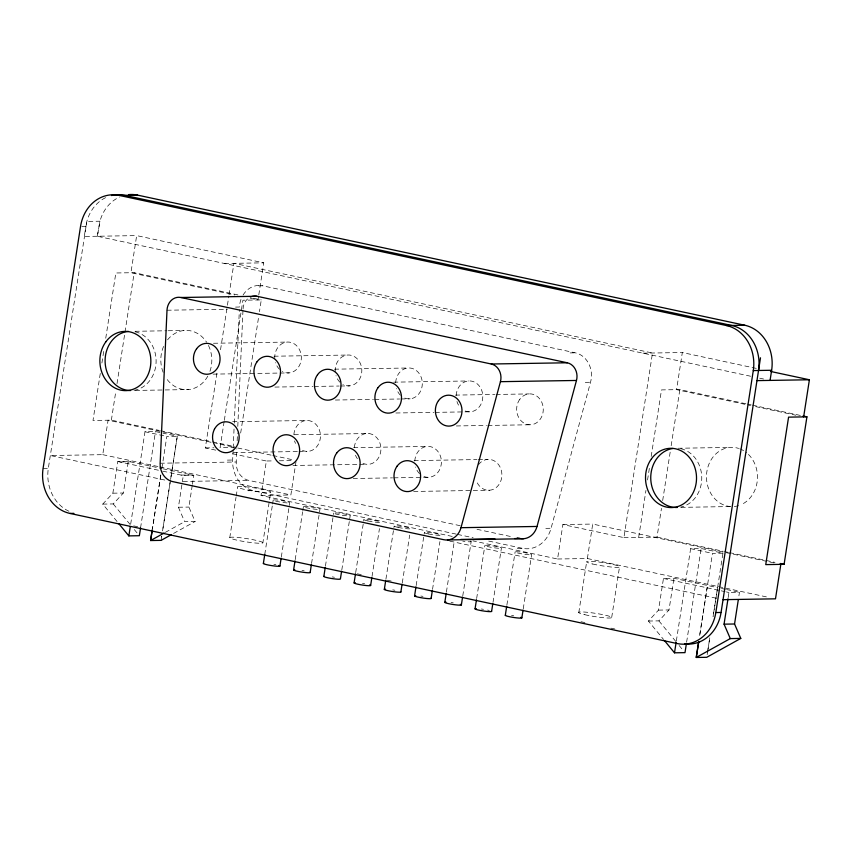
<?xml version="1.0" encoding="UTF-8"?>
<svg xmlns="http://www.w3.org/2000/svg" width="852" height="852" viewBox="0 0 852 852"><rect width="100%" height="100%" fill="white"/><g stroke="black" fill="none" stroke-linecap="round" stroke-linejoin="round"><path stroke-width="0.64" stroke-dasharray="4.26 3.19" d="M456.214 534.119L253.321 490.645A29.469 25.368 89.1 0 1 232.649 460.027L233.118 449.483M233.182 448.163L234.066 428.375M234.3 423.103L239.369 309.67M460.144 525.695L248.72 480.39A17.679 15.219 89.1 0 1 236.206 461.997L236.792 448.812M237.154 440.899L237.506 432.986M237.793 426.394L242.98 310.32M68.927 511.243A38.649 33.271 89.1 0 1 48.33 468.312L86.84 221.424A38.649 33.271 89.1 0 1 107.267 196.908M750.623 376.243L97.33 236.249L99.95 221.211A38.649 33.271 89.1 0 1 119.355 197.142M100.28 373.464L93.006 420.451L111.367 420.153L159.345 430.441M101.899 363.027L104.125 348.67M105.744 338.233L115.84 272.981L134.19 272.683L237.932 294.909M164.819 480.049L50.311 455.511L102.751 454.67L108.087 420.206L214.416 442.997M258.795 294.845L263.747 262.842L136.661 235.61L130.92 272.736L234.651 294.962M111.367 420.153L115.808 391.441M117.022 383.613L134.19 272.683M130.686 524.055L144.978 431.74L155.469 431.57L161.891 432.944M140.569 527.825L155.469 431.57M161.869 468.323L166.811 436.416L177.301 436.245L170.325 481.231M192.232 485.523L188.899 507.068L195.119 521.488L184.639 521.658L178.409 507.238L182.136 483.159M182.328 481.891L183.308 475.554L193.798 475.395L192.424 484.255M215.726 450.144L205.343 447.918L217.1 371.983M220.54 349.735L227.228 306.528M227.431 305.218L228.847 296.059M229.05 294.749L233.917 263.321L652.494 353.026L623.92 537.623L562.884 524.544L557.559 559.008L473.02 540.892M224.129 421.58L220.093 447.683L235.163 447.438L215.716 443.274M224.332 420.281L242.916 300.213L261.276 299.915L259.455 311.662M258.593 296.123L257.996 299.968L250.222 298.296M240.669 433.029L258.646 316.88M229.774 537.644L236.015 497.366M236.206 496.066L237.623 486.971M452.21 536.43L261.031 495.459L266.367 460.996L274.152 460.879M262.874 542.777A16.752 1.661 8.8 0 0 238.294 537.516A16.752 1.661 8.8 0 0 237.804 540.349A16.752 1.661 8.8 0 0 262.874 542.777L270.723 492.105A16.752 1.661 8.8 0 0 246.143 486.833A16.752 1.661 8.8 0 0 245.653 489.676A16.752 1.661 8.8 0 0 270.723 492.105M264.77 554.439L272.374 505.311M272.565 504.011L273.173 500.135M261.031 495.459L290.862 494.98L295.995 461.795M281.32 557.006L289.723 502.701A8.371 0.831 8.8 0 0 277.433 500.071A8.371 0.831 8.8 0 0 277.188 501.487A8.371 0.831 8.8 0 0 289.723 502.701M295.207 559.626L302.609 511.786M302.811 510.497L303.408 506.62M311.555 563.481L319.969 509.187A8.371 0.831 8.8 0 0 307.668 506.546A8.371 0.831 8.8 0 0 307.423 507.973A8.371 0.831 8.8 0 0 319.969 509.187M325.443 566.101L333.654 513.096M341.801 569.967L349.405 520.838M349.608 519.539L350.204 515.662A8.371 0.831 8.8 0 0 337.914 513.032A8.371 0.831 8.8 0 0 337.669 514.448A8.371 0.831 8.8 0 0 350.204 515.662M355.689 572.587L363.9 519.582M372.036 576.442L379.449 528.613M385.935 579.062L394.135 526.057M402.282 582.928L409.684 535.088M416.17 585.548L424.381 532.543M432.528 589.403L439.93 541.574M446.416 592.023L454.222 541.606M462.764 595.889L471.167 541.584M476.651 598.509L484.863 545.504M493.01 602.364L501.413 548.07A8.371 0.831 8.8 0 0 489.123 545.429A8.371 0.831 8.8 0 0 488.878 546.856A8.371 0.831 8.8 0 0 501.413 548.07M506.897 604.984L515.098 551.979M523.245 608.85L531.659 554.546A8.371 0.831 8.8 0 0 519.358 551.915A8.371 0.831 8.8 0 0 519.113 553.331A8.371 0.831 8.8 0 0 531.659 554.546M578.785 612.641L586.634 561.958M557.559 559.008L587.379 558.518L592.715 524.065L775.639 563.257M611.715 617.327L619.553 566.655M638.67 537.378L645.944 490.401M647.552 479.953L649.778 465.597M651.194 456.47L661.493 389.907L679.853 389.609L745.979 403.784M756.235 368.383L682.324 352.536L676.573 389.662L750.484 405.499M623.92 537.623L657.02 537.09L661.461 508.378M662.675 500.539L670.354 450.953M671.163 445.734L679.853 389.609M676.339 640.981L690.631 548.667L701.121 548.496L722.954 553.182L713.081 616.55L717.618 587.646L673.953 578.284L663.463 578.455L658.521 610.117L648.415 621.044L663.57 639.49M686.627 642.131L701.121 548.496M722.954 553.182L712.464 553.353L699.524 636.444L707.139 587.805M707.149 654.677L707.767 650.726M707.969 649.416L709.812 637.584L707.565 652.046M728.183 597.561L728.971 592.491L739.461 592.321L738.673 597.39M117.065 521.53L102.751 504.107L112.858 493.191L117.81 461.518L128.301 461.358L161.678 468.504M102.751 504.107L113.241 503.937L123.348 493.02L128.301 461.358M170.112 482.541L162.519 531.169L177.301 436.245L163.169 433.221M648.415 621.044L658.894 620.874L669.001 609.947L673.953 578.284M97.33 236.249L99.95 221.211L86.84 221.424L84.22 236.451L136.661 235.61M517.302 548.422L522.553 548.337A29.469 25.368 89.1 0 0 551.074 528.261L590.521 382.26A22.716 19.553 89.1 0 0 575.377 352.834L262.48 285.782L257.229 285.867M165.341 532.362L184.639 521.658M173.563 533.448L195.119 521.488M81.856 226.387L85.796 226.323M224.417 263.481L263.747 262.842M235.546 307.093L239.487 307.029A22.897 19.713 89.1 0 1 241.627 297.785M167.003 310.224L227.314 309.255M135.095 331.29L166.928 330.768M168.259 330.746L184.181 330.491M213.501 343.26L286.922 342.078M273.982 356.221L347.403 355.039M570.126 352.92L575.377 352.834M642.994 353.175L682.324 352.536M334.463 369.182L407.884 368M213.117 374.135L278.668 373.07M279.978 373.048L289.147 372.91M393.645 382.165L468.366 380.961M274.908 387.074L312.929 386.457M314.239 386.435L339.149 386.031M340.459 386.009L349.639 385.871M585.281 382.346L590.521 382.26M135.393 390.429L188.462 389.577M455.437 395.104L494.767 394.476M496.077 394.455L528.847 393.922M335.39 400.035L373.41 399.418M374.72 399.396L399.631 398.992M400.941 398.97L410.121 398.832M395.871 412.996L433.892 412.379M435.202 412.357L470.602 411.793M232.617 421.687L307.348 420.483M456.363 425.957L486.513 425.467M487.823 425.446L531.084 424.754M294.153 434.722L368.884 433.519M205.343 447.918L213.948 447.779M353.569 447.63L426.98 446.448M233.512 452.572L297.742 451.539M299.063 451.517L306.922 451.39M678.096 448.258L729.834 447.428M227.399 460.112L232.649 460.027M119.994 461.986L130.484 461.816M279.339 460.794L293.599 460.559M160.165 463.222L236.206 461.997M414.051 460.591L476.982 459.579M478.291 459.558L487.472 459.409M43.09 468.398L48.33 468.312M292.939 465.469L358.49 464.404M359.8 464.383L366.36 464.287M181.125 475.086L191.615 474.926M353.186 478.494L392.516 477.865M393.826 477.844L429.216 477.269M183.169 481.444L248.72 480.39M248.081 490.731L253.321 490.645M112.858 493.191L123.348 493.02M413.667 491.455L489.698 490.23M178.409 507.238L188.899 507.068M681.057 507.355L730.143 506.567M562.884 524.544L592.715 524.065M545.823 528.346L551.074 528.261M658.521 610.117L669.001 609.947M759.696 378.182L763.584 379.012M253.491 298.243L261.276 299.915M747.279 404.061L751.176 404.892M752.465 405.169L800.443 415.457M755.671 406.617L795.874 415.233M160.645 430.718L211.211 441.549M212.51 441.826L234.556 446.554M657.02 537.09L723.156 551.255M724.456 551.532L728.343 552.373M729.642 552.65L775.022 562.373M237.761 448.003L271.522 455.234M272.821 455.511L293.599 459.963M144.978 431.74L166.811 436.416M690.631 548.667L712.464 553.353M232.607 453.765L266.367 460.996M477.003 529.305L513.319 537.09M102.751 454.67L158.536 466.63M159.835 466.907L290.862 494.98M587.379 558.518L769.005 597.444M162.956 468.781L193.798 475.395M721.474 588.466L725.329 589.296M726.618 589.563L739.461 592.321M117.81 461.518L158.877 470.325M162.711 471.145L183.308 475.554M457.513 534.396L473.126 537.74M488.728 541.084L522.553 548.337M663.463 578.455L719.983 590.564M721.261 590.841L725.116 591.661M726.405 591.938L728.971 592.491M449.792 541.116L716.543 598.285M133.711 525.876L137.609 526.717M357.361 573.801L361.259 574.642M387.266 580.212L391.164 581.053M581.011 621.726L584.909 622.567M610.916 628.137L614.814 628.978M658.894 620.874L675.742 641.375M679.108 645.475L683.315 650.598M113.241 503.937L130.079 524.438M134.296 529.561L137.662 533.661M680.769 448.716A29.639 25.507 89.1 0 1 701.771 478.1A29.639 25.507 89.1 0 1 680.599 507.089M730.782 506.557A29.639 25.507 89.1 0 1 706.777 472.221A29.639 25.507 89.1 0 1 738.652 448.408M739.728 448.78A29.639 25.507 89.1 0 1 746.682 452.827M748.439 454.414A29.639 25.507 89.1 0 1 740.622 504.895M738.503 505.651A29.639 25.507 89.1 0 1 734.115 506.503M135.117 331.79A29.639 25.507 89.1 0 1 156.086 362.462A29.639 25.507 89.1 0 1 132.742 390.472M207.792 376.158A29.639 25.507 89.1 0 1 166.023 377.873M163.158 372.335A29.639 25.507 89.1 0 1 164.266 345.017M167.556 339.841A29.639 25.507 89.1 0 1 206.61 342.195M208.452 345.422A29.639 25.507 89.1 0 1 209.858 371.6M273.918 564.312A8.371 0.831 8.8 0 1 275.899 564.706M511.562 615.485A8.371 0.831 8.8 0 1 513.713 615.794M481.327 609.01A8.371 0.831 8.8 0 1 483.467 609.308M487.589 610.064A8.371 0.831 8.8 0 1 489.282 610.458M470.134 541.009A8.371 0.831 8.8 0 1 462.753 541.126M451.081 602.524A8.371 0.831 8.8 0 1 453.232 602.833M420.845 596.049A8.371 0.831 8.8 0 1 422.986 596.347M302.023 570.425A8.371 0.831 8.8 0 1 304.164 570.787M332.269 576.911A8.371 0.831 8.8 0 1 334.399 577.273M362.505 583.386A8.371 0.831 8.8 0 1 364.645 583.748M392.751 589.872A8.371 0.831 8.8 0 1 394.881 590.234M354.368 447.353A15.464 13.312 89.1 0 1 370.034 433.711A15.464 13.312 89.1 0 1 380.45 453.083A15.464 13.312 89.1 0 1 362.973 463.36M357.361 458.685A15.464 13.312 89.1 0 1 355.508 455.256M335.251 371.674A15.464 13.312 89.1 0 1 349.725 355.06A15.464 13.312 89.1 0 1 361.365 374.571A15.464 13.312 89.1 0 1 342.855 384.412M339.927 382.218A15.464 13.312 89.1 0 1 335.997 375.625M478.419 464.787A15.464 13.312 89.1 0 1 498.814 464.979A15.464 13.312 89.1 0 1 495.204 488.271A15.464 13.312 89.1 0 1 476.066 479.995M274.77 358.713A15.464 13.312 89.1 0 1 289.243 342.099A15.464 13.312 89.1 0 1 300.884 361.61A15.464 13.312 89.1 0 1 282.374 371.451M279.445 369.257A15.464 13.312 89.1 0 1 275.515 362.664M395.701 382.612A15.464 13.312 89.1 0 1 411.356 368.213A15.464 13.312 89.1 0 1 421.687 388.182A15.464 13.312 89.1 0 1 403.337 397.373M400.408 395.179A15.464 13.312 89.1 0 1 396.478 388.587M456.193 395.573A15.464 13.312 89.1 0 1 471.838 381.174A15.464 13.312 89.1 0 1 482.168 401.143A15.464 13.312 89.1 0 1 463.818 410.334M458.557 405.137A15.464 13.312 89.1 0 1 456.96 401.548M414.807 461.06A15.464 13.312 89.1 0 1 430.452 446.65A15.464 13.312 89.1 0 1 440.782 466.63A15.464 13.312 89.1 0 1 422.443 475.821M419.514 473.627A15.464 13.312 89.1 0 1 415.584 467.034M293.865 434.605A15.464 13.312 89.1 0 1 309.84 420.813A15.464 13.312 89.1 0 1 319.734 440.995A15.464 13.312 89.1 0 1 301.32 449.813M295.506 443.391A15.464 13.312 89.1 0 1 294.558 440.921M243.065 295.048A22.897 19.713 89.1 0 1 262.48 285.782M243.044 308.999A13.739 11.821 89.1 0 1 247.506 298.977M160.836 474.82L152.433 528.709L160.858 474.82M161.699 536.43L161.081 540.37L161.699 536.43M592.673 564.013A16.752 1.661 8.8 0 0 619.447 567.081A16.752 1.661 8.8 0 0 597.167 561.83A16.752 1.661 8.8 0 0 592.673 564.013M584.823 614.697A16.752 1.661 8.8 0 0 611.598 617.753A16.752 1.661 8.8 0 0 589.318 612.503A16.752 1.661 8.8 0 0 584.823 614.697M428.396 533.895A8.371 0.831 8.8 0 0 440.931 535.109A8.371 0.831 8.8 0 0 428.641 532.468A8.371 0.831 8.8 0 0 428.396 533.895M367.915 520.934A8.371 0.831 8.8 0 0 380.45 522.148A8.371 0.831 8.8 0 0 368.16 519.507A8.371 0.831 8.8 0 0 367.915 520.934M398.15 527.409A8.371 0.831 8.8 0 0 410.685 528.623A8.371 0.831 8.8 0 0 398.395 525.993A8.371 0.831 8.8 0 0 398.15 527.409M519.795 399.3A15.464 13.312 89.1 0 0 527.612 424.541A15.464 13.312 89.1 0 0 542.49 404.167A15.464 13.312 89.1 0 0 519.795 399.3"/><path stroke-width="1.28" d="M140.569 527.825L139.345 535.716L128.854 535.887L130.281 526.685M263.364 563.491L264.77 554.439M279.914 566.048L281.117 558.294M293.61 569.967L295.005 560.914M310.16 572.533L311.353 564.78M323.845 576.453L325.251 567.4M341.599 571.255L340.395 579.009A8.371 0.831 8.8 0 1 330.906 578.38A8.371 0.831 8.8 0 1 324.165 576.282M354.091 582.928L355.486 573.875M370.641 585.494L371.845 577.741M384.327 589.414L385.732 580.361M400.877 591.97L402.08 584.216M414.573 595.889L415.968 586.836M431.123 598.455L432.326 590.702M444.808 602.375L446.214 593.322M461.369 604.931L462.561 597.177M475.054 608.85L476.46 599.797M491.604 611.417L492.807 603.663M505.3 615.336L506.695 606.283M521.85 617.892L523.053 610.138M686.424 643.441L684.997 652.643L674.507 652.813L676.137 642.291M715.818 612.556L753.285 370.567A38.649 33.271 89.1 0 0 726.415 325.539L119.184 195.417A38.649 33.271 89.1 0 0 80.546 226.408L43.09 468.398A38.649 33.271 89.1 0 0 69.96 513.426L677.191 643.548A38.649 33.271 89.1 0 0 715.818 612.556L721.069 612.471L760.495 357.808M738.279 599.925L734.552 623.994L740.782 638.414L730.292 638.585L724.062 624.165L727.991 598.828M770.07 380.407L771.635 370.269A38.649 33.271 89.1 0 0 744.776 325.24L137.545 195.119A38.649 33.271 89.1 0 0 128.865 194.597M780.826 564.375L775.49 598.828L723.05 599.68M803.649 416.894L809.4 379.768L770.496 371.44M806.929 416.841L788.579 417.139L765.746 564.61L784.096 564.322L806.929 416.841L803.042 416.01M460.985 527.686L500.433 381.675A13.739 11.821 89.1 0 0 491.242 364.006L180.912 297.497A13.739 11.821 89.1 0 0 167.003 310.224L160.165 463.222A17.679 15.219 89.1 0 0 172.679 481.614L443.764 539.71A17.679 15.219 89.1 0 0 460.985 527.686L537.026 526.461L576.474 380.461A13.739 11.821 89.1 0 0 567.283 362.782L256.942 296.272L180.912 297.497M164.212 532.99L150.591 540.541L152.231 530.029L150.591 540.541L161.081 540.37L171.295 534.705M730.292 638.585L696.254 657.467L698.704 641.694L696.254 657.467L706.734 657.307L740.782 638.414M119.184 195.417L137.545 195.119M726.415 325.539L744.776 325.24M491.242 364.006L567.283 362.782M753.285 370.567L771.635 370.269M500.433 381.675L576.474 380.461M756.959 380.62L809.4 379.768M69.96 513.426L73.89 513.362M460.815 539.433L494.895 538.879M514.565 538.57L519.805 538.485A17.679 15.219 89.1 0 0 537.026 526.461M447.417 539.966L523.458 538.741M724.062 624.165L734.552 623.994M780.208 563.481L784.096 564.322M517.207 537.921L519.805 538.485M664.411 640.512L674.507 652.813M118.747 523.586L128.854 535.887M677.297 507.472A29.639 25.507 89.1 0 1 650.832 480.208A29.639 25.507 89.1 0 1 673.016 448.45M111.452 195.534A38.649 33.271 89.1 0 1 124.435 195.332L731.666 325.453A38.649 33.271 89.1 0 1 758.525 370.482M130.526 390.567A29.639 25.507 89.1 0 1 105.115 361.993A29.639 25.507 89.1 0 1 128.46 331.396M278.881 565.472A8.371 0.831 8.8 0 1 272.576 565.749A8.371 0.831 8.8 0 1 263.683 563.321M520.806 617.317A8.371 0.831 8.8 0 1 514.512 617.593A8.371 0.831 8.8 0 1 505.609 615.165M491.359 611.161A8.371 0.831 8.8 0 1 482.104 610.777A8.371 0.831 8.8 0 1 476.236 608.616M460.325 604.356A8.371 0.831 8.8 0 1 452.945 604.473A8.371 0.831 8.8 0 1 445.99 602.13M430.878 598.2A8.371 0.831 8.8 0 1 421.623 597.816A8.371 0.831 8.8 0 1 415.755 595.654M309.915 572.278A8.371 0.831 8.8 0 1 300.66 571.894A8.371 0.831 8.8 0 1 294.781 569.732M369.598 584.909A8.371 0.831 8.8 0 1 362.217 585.026A8.371 0.831 8.8 0 1 355.263 582.693M400.632 591.714A8.371 0.831 8.8 0 1 391.387 591.341A8.371 0.831 8.8 0 1 385.509 589.169M721.069 612.471A38.649 33.271 89.1 0 1 684.582 643.846M250.381 297.039A13.739 11.821 89.1 0 1 256.942 296.272M317.551 374.688A15.464 13.312 89.1 0 0 325.368 399.929A15.464 13.312 89.1 0 0 340.246 379.555A15.464 13.312 89.1 0 0 317.551 374.688M257.07 361.727A15.464 13.312 89.1 0 0 264.887 386.968A15.464 13.312 89.1 0 0 279.765 366.594A15.464 13.312 89.1 0 0 257.07 361.727M196.588 348.766A15.464 13.312 89.1 0 0 204.405 374.007A15.464 13.312 89.1 0 0 219.273 353.633A15.464 13.312 89.1 0 0 196.588 348.766M378.032 387.649A15.464 13.312 89.1 0 0 385.849 412.89A15.464 13.312 89.1 0 0 400.728 392.516A15.464 13.312 89.1 0 0 378.032 387.649M438.514 400.61A15.464 13.312 89.1 0 0 446.331 425.851A15.464 13.312 89.1 0 0 461.209 405.477A15.464 13.312 89.1 0 0 438.514 400.61M397.138 466.097A15.464 13.312 89.1 0 0 404.945 491.338A15.464 13.312 89.1 0 0 419.823 470.954A15.464 13.312 89.1 0 0 397.138 466.097M336.647 453.136A15.464 13.312 89.1 0 0 344.464 478.377A15.464 13.312 89.1 0 0 359.342 457.993A15.464 13.312 89.1 0 0 336.647 453.136M275.494 441.176A15.464 13.312 89.1 0 0 285.079 465.586A15.464 13.312 89.1 0 0 298.445 443.849A15.464 13.312 89.1 0 0 275.494 441.176M214.438 429.238A15.464 13.312 89.1 0 0 225.642 452.7A15.464 13.312 89.1 0 0 237.484 429.791A15.464 13.312 89.1 0 0 214.438 429.238M651.524 458.717A29.639 25.507 89.1 0 0 666.509 507.089A29.639 25.507 89.1 0 0 695.019 468.036A29.639 25.507 89.1 0 0 651.524 458.717M105.872 341.79A29.639 25.507 89.1 0 0 120.846 390.152A29.639 25.507 89.1 0 0 149.356 351.109A29.639 25.507 89.1 0 0 105.872 341.79"/></g></svg>
